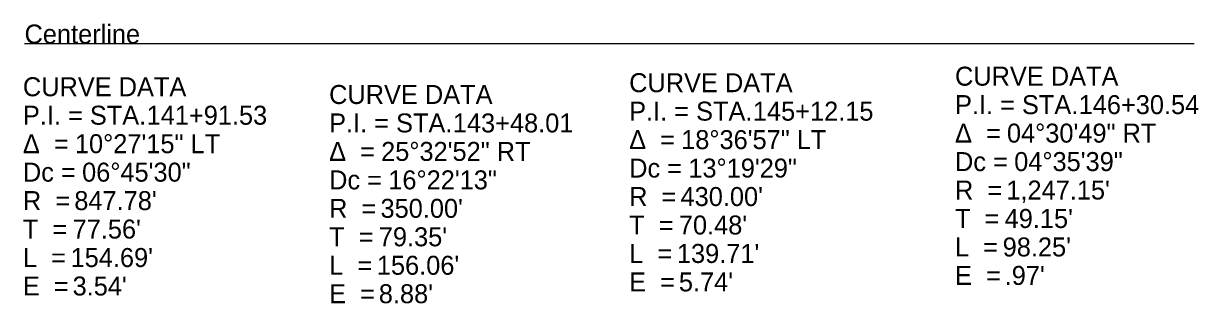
# Model space of a CAD drawing. Extents: x 151855 to 153774, y 326512 to 329812.
# Drawn here: x 151855.4 to 152029, y 328965 to 329006.3 of the extents above; entities that cross this region are included whole.
import ezdxf

# ---------------------------------------------------------------- set-up
doc = ezdxf.new("R2010")
doc.units = 0
doc.layers.add('GE_P_Alignment_100_Curve_Data', color=7, linetype='Continuous')
doc.layers.add('SH_Data', color=7, linetype='Continuous')

msp = doc.modelspace()

# ---------------------------------------------------------------- linework, layer by layer
at = {"layer": 'SH_Data'}
msp.add_line((151855.6, 329003.38), (152028.32, 329003.38), dxfattribs=at)

# ---------------------------------------------------------------- texts
at = {"layer": 'GE_P_Alignment_100_Curve_Data'}
for s, p in [('CURVE DATA', (151944.89, 328996.2)), ('CURVE DATA', (151993.01, 328997.16)), ('CURVE DATA', (151855.36, 328995.6)), ('CURVE DATA', (151900.58, 328994.46)), ('P.I. = STA. ', (151993.01, 328992.96)), ('146+30.54', (152011.27, 328992.96)), ('P.I. = STA. ', (151855.36, 328991.4)), ('141+91.53', (151873.63, 328991.4)), ('P.I. = STA. ', (151944.89, 328992)), ('145+12.15', (151963.16, 328992)), ('P.I. = STA. ', (151900.58, 328990.26)), ('143+48.01', (151918.85, 328990.26)), ('Δ  = ', (151944.89, 328987.8)), ('18°36\'57" LT', (151952.57, 328987.8)), ('Δ  = ', (151993.01, 328988.76)), ('04°30\'49" RT', (152000.68, 328988.76)), ('Δ  = ', (151855.36, 328987.2)), ('10°27\'15" LT', (151863.04, 328987.2)), ('Δ  = ', (151900.58, 328986.06)), ('25°32\'52" RT', (151908.26, 328986.06)), ('Dc = ', (151993.01, 328984.56)), ('04°35\'39"', (152001.75, 328984.56)), ('Dc = ', (151855.36, 328983)), ('06°45\'30"', (151864.1, 328983)), ('Dc = ', (151944.89, 328983.6)), ('13°19\'29"', (151953.63, 328983.6)), ('Dc = ', (151900.58, 328981.86)), ('16°22\'13"', (151909.32, 328981.86)), ('R  = ', (151993.01, 328980.36)), ("1,247.15'", (152000.59, 328980.36)), ('R  = ', (151855.36, 328978.8)), ("847.78'", (151862.95, 328978.8)), ('R  = ', (151944.89, 328979.4)), ("430.00'", (151952.48, 328979.4)), ('R  = ', (151900.58, 328977.66)), ("350.00'", (151908.17, 328977.66)), ('T  = ', (151944.89, 328975.2)), ("70.48'", (151952.23, 328975.2)), ('T  = ', (151993.01, 328976.16)), ("49.15'", (152000.34, 328976.16)), ('T  = ', (151855.36, 328974.6)), ("77.56'", (151862.7, 328974.6)), ('T  = ', (151900.58, 328973.46)), ("79.35'", (151907.92, 328973.46)), ('L  = ', (151993.01, 328971.96)), ("98.25'", (152000.05, 328971.96)), ('L  = ', (151855.36, 328970.4)), ("154.69'", (151862.4, 328970.4)), ('L  = ', (151944.89, 328971)), ("139.71'", (151951.94, 328971)), ('L  = ', (151900.58, 328969.26)), ("156.06'", (151907.63, 328969.26)), ('E  = ', (151944.89, 328966.8)), ("5.74'", (151952.23, 328966.8)), ('E  = ', (151993.01, 328967.76)), (".97'", (152000.35, 328967.76)), ('E  = ', (151855.36, 328966.2)), ("3.54'", (151862.7, 328966.2)), ('E  = ', (151900.58, 328965.06)), ("8.88'", (151907.92, 328965.06))]:
    msp.add_text(s, height=2.8, dxfattribs=at).set_placement(p)
at = {"layer": 'SH_Data'}
msp.add_text('Centerline', height=2.8, dxfattribs=at).set_placement((151855.6, 329003.38))

doc.saveas('drawing.dxf')
